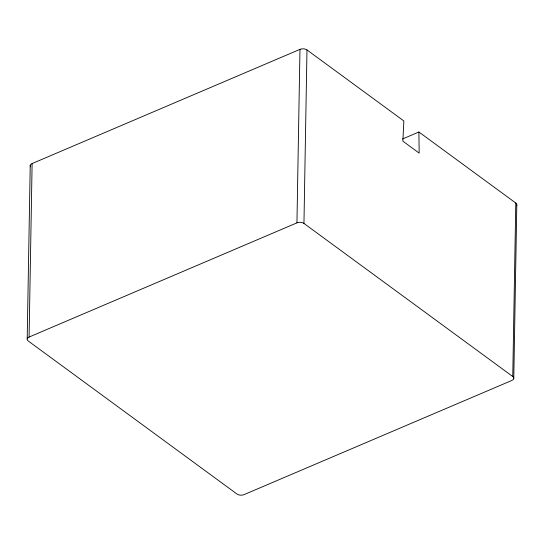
<?xml version="1.0" encoding="UTF-8"?>
<svg xmlns="http://www.w3.org/2000/svg" width="544" height="544" viewBox="0 0 544 544"><rect width="100%" height="100%" fill="white"/><g stroke="black" fill="none" stroke-linecap="round" stroke-linejoin="round"><path stroke-width="0.82" d="M27.2 338.892L30.226 165.41M418.9 131.995L515.78 203.021L512.754 376.509A4.998 2.808 1 0 1 511.884 380.44L244.032 494.632A4.998 2.808 1 0 1 237.021 494.061L28.22 340.979A4.998 2.808 1 0 1 29.084 337.049L32.116 163.56L299.968 49.368A4.998 2.808 1 0 1 306.979 49.939L403.859 120.965L402.88 141.168L419.159 153.102L418.9 131.995L402.499 138.992M29.084 337.049L296.942 222.856L299.968 49.368M512.754 376.509L303.953 223.428L306.979 49.939M513.774 378.59L516.8 205.108M515.78 203.021A4.998 2.808 1 0 1 516.474 205.809M30.586 166.852A4.998 2.808 1 0 1 32.116 163.56M296.942 222.856A4.998 2.808 1 0 1 303.953 223.428"/></g></svg>
